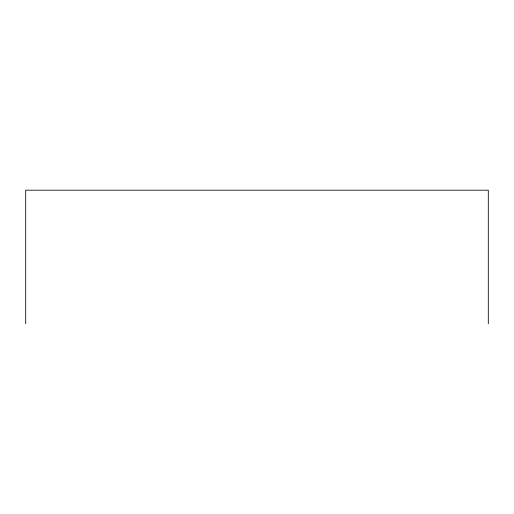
<?xml version="1.0" encoding="UTF-8"?>
<svg xmlns="http://www.w3.org/2000/svg" width="514" height="514" viewBox="0 0 514 514"><rect width="100%" height="100%" fill="white"/><g stroke="black" fill="none" stroke-linecap="round" stroke-linejoin="round"><path stroke-width="0.77" d="M488.3 323.814L488.3 190.186L25.7 190.186L25.7 323.814"/></g></svg>
